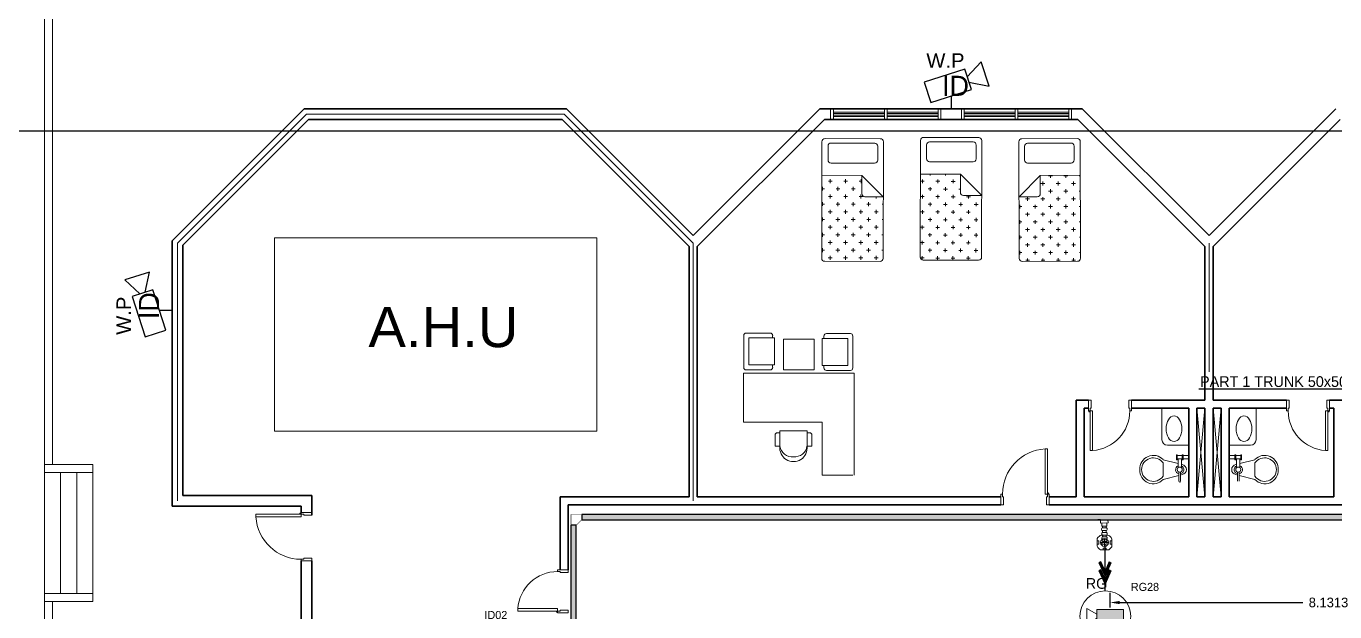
# Model space of a CAD drawing. Extents: x -15 to 352, y 223 to 399.
# Drawn here: x 4.98 to 29.34, y 368.13 to 379.04 of the extents above; entities that cross this region are included whole.
import ezdxf
from ezdxf import colors
from ezdxf.entities.mleader import LeaderData, LeaderLine
from ezdxf.enums import TextEntityAlignment as Align
from ezdxf.math import Vec2, Vec3

# ---------------------------------------------------------------- set-up
doc = ezdxf.new("R2010")
doc.units = 0
doc.header["$LTSCALE"] = 0.15
doc.linetypes.add('CONTINOUS', pattern=[0])
doc.layers.get('0').update_dxf_attribs({"color": 252})
doc.layers.get('Defpoints').update_dxf_attribs({"color": 252})
for name, color, linetype in [('0 CCTV', 252, 'Continuous'), ('0 sockets', 252, 'Continuous'), ('0 sound', 252, 'Continuous'), ('AUTOINCR', 7, 'Continuous'), ('bound', 252, 'Continuous'), ('CCTV', 4, 'Continuous'), ('CIRCUIT_PRO_LAYER', 7, 'Continuous'), ('CPTOOLS-TRAY', 1, 'Continuous')]:
    doc.layers.add(name, color=color, linetype=linetype)
for name, color, linetype, lineweight in [('0 LEGEND', 140, 'Continuous', 0), ('anal', 252, 'Continuous', 20), ('DOOR', 252, 'Continuous', 20), ('E-LT-CKT-NM', 7, 'Continuous', 30), ('EL-PULL BOX-50', 3, 'Continuous', 0), ('FUR', 252, 'Continuous', 9), ('T-CCTV', 7, 'Continuous', 0), ('TMG-LC-ACCEORISE', 1, 'Continuous', 0), ('wall', 252, 'Continuous', 30)]:
    doc.layers.add(name, color=color, linetype=linetype, lineweight=lineweight)
doc.styles.add('Arial_3', font='arial.ttf', dxfattribs={"height": 2.345885})
doc.styles.add('SDC-TEXT-ARB', font='sdc-arb.shx')
doc.dimstyles.get("Standard").update_dxf_attribs({"dimtxt": 0.18, "dimasz": 0.18, "dimexe": 0.18, "dimexo": 0.0625, "dimgap": 0.09, "dimtad": 0, "dimtih": 1, "dimtoh": 1, "dimdec": 4, "dimzin": 0, "dimdsep": 46, "dimtxsty": 'Standard', "dimcen": 0.09, "dimadec": 0, "dimazin": 0, "dimtfac": 1, "dimtdec": 4, "dimtofl": 0, "dimtmove": 0, "dimatfit": 3, "dimfxl": 1, "dimtolj": 1, "dimtzin": 0, "dimarcsym": 0})

# ---------------------------------------------------------------- blocks, each defined once
blk = doc.blocks.new('A$C48FC3568')
at = {"layer": 'FUR'}
h = blk.add_hatch(dxfattribs=at)
h.set_pattern_fill('CROSS', color=256, scale=0.5, style=0)
h.set_pattern_definition([(0, (-34.60875, 58.23435), (0.125, -0.125), [0.0625, -0.1875]), (270, (-34.5775, 58.2656), (-0.125, -0.125), [0.0625, -0.1875])])
h.paths.add_polyline_path([(1.055, 0.703), (1.055, 1), (0.05, 1, 0.414214), (0, 0.95), (0, 0.05, 0.414214), (0.05, 0), (1.402, 0), (1.402, 0.653), (1.105, 0.653, -0.414214)])
for p, q in [((0, 0.95), (0, 0.05)), ((1.95, 1), (0.05, 1)), ((1.402, 0.653), (1.055, 1)), ((1.055, 1), (1.055, 0.703)), ((1.602, 0.859), (1.602, 0.15)), ((1.877, 0.909), (1.652, 0.909)), ((1.927, 0.15), (1.927, 0.859)), ((2, 0.05), (2, 0.95)), ((1.402, 0.653), (1.105, 0.653)), ((1.402, 0), (1.402, 0.653)), ((1.652, 0.1), (1.877, 0.1)), ((0.05, 0), (1.95, 0))]:
    blk.add_line(p, q, dxfattribs=at)
for centre, start, end in [((0.05, 0.95), 90, 180), ((1.652, 0.859), 90, 180), ((1.877, 0.859), 360, 90), ((1.95, 0.95), 360, 90), ((1.105, 0.703), 180, 270), ((0.05, 0.05), 180, 270), ((1.652, 0.15), 180, 270), ((1.877, 0.15), 270, 0), ((1.95, 0.05), 270, 360)]:
    blk.add_arc(centre, 0.05, start, end, dxfattribs=at)
blk = doc.blocks.new('D90')
at = {"layer": 'DOOR'}
for points in [[(0.03, 0.2), (0.03, 1.04), (0.078, 1.04), (0.078, 0.2)], [(0.03, 0.2), (0, 0.2), (0, 0), (0.05, 0), (0.05, 0.15), (0.03, 0.15)], [(0.87, 0.2), (0.9, 0.2), (0.9, 0), (0.85, 0), (0.85, 0.15), (0.87, 0.15)]]:
    blk.add_lwpolyline(points, close=True, dxfattribs=at)
blk.add_circle((0.02, 0.21), 0.01, dxfattribs=at)
blk.add_arc((0.025, 0.197), 0.845, 0.2218, 86.3889, dxfattribs=at)
blk = doc.blocks.new('D80')
at = {"layer": 'DOOR'}
for points in [[(0.03, 0.2), (0.03, 0.94), (0.078, 0.94), (0.078, 0.2)], [(0.03, 0.2), (0, 0.2), (0, 0), (0.05, 0), (0.05, 0.15), (0.03, 0.15)], [(0.77, 0.2), (0.8, 0.2), (0.8, 0), (0.75, 0), (0.75, 0.15), (0.77, 0.15)]]:
    blk.add_lwpolyline(points, close=True, dxfattribs=at)
blk.add_circle((0.02, 0.21), 0.01, dxfattribs=at)
blk.add_arc((0.03, 0.2), 0.74, 0, 86.2769, dxfattribs=at)
blk = doc.blocks.new('ARCH')
at = {"layer": 'anal'}
for p, q in [((5.325, 377.4), (5.325, 379.875)), ((5.475, 377.4), (5.475, 379.725)), ((5.325, 326.925), (5.325, 377.4)), ((5.475, 370.875), (5.475, 377.4)), ((10.2, 377.4), (7.8, 375)), ((7.8, 375), (10.2, 377.4)), ((15, 377.4), (10.2, 377.4)), ((10.2, 377.4), (15, 377.4)), ((17.4, 375), (15, 377.4)), ((15, 377.4), (17.4, 375)), ((19.958, 377.4), (19.958, 377.5)), ((19.958, 377.4), (19.958, 377.3)), ((20.008, 377.5), (20.008, 377.3)), ((20.008, 377.44), (20.958, 377.44)), ((20.008, 377.415), (20.958, 377.415)), ((20.008, 377.4), (20.008, 377.3)), ((20.008, 377.385), (20.958, 377.385)), ((20.008, 377.36), (20.958, 377.36)), ((20.958, 377.5), (20.958, 377.3)), ((21.008, 377.5), (21.008, 377.3)), ((21.008, 377.44), (21.958, 377.44)), ((21.008, 377.415), (21.958, 377.415)), ((21.008, 377.385), (21.958, 377.385)), ((21.008, 377.36), (21.958, 377.36)), ((21.958, 377.5), (21.958, 377.3)), ((21.958, 377.4), (21.958, 377.3)), ((22.008, 377.4), (22.008, 377.5)), ((22.008, 377.4), (22.008, 377.3)), ((22.392, 377.4), (22.392, 377.5)), ((22.392, 377.4), (22.392, 377.3)), ((22.442, 377.5), (22.442, 377.3)), ((23.392, 377.44), (22.442, 377.44)), ((23.392, 377.415), (22.442, 377.415)), ((22.442, 377.4), (22.442, 377.3)), ((23.392, 377.385), (22.442, 377.385)), ((23.392, 377.36), (22.442, 377.36)), ((23.392, 377.5), (23.392, 377.3)), ((23.442, 377.5), (23.442, 377.3)), ((24.392, 377.44), (23.442, 377.44)), ((24.392, 377.415), (23.442, 377.415)), ((24.392, 377.385), (23.442, 377.385)), ((24.392, 377.36), (23.442, 377.36)), ((24.392, 377.5), (24.392, 377.3)), ((24.392, 377.4), (24.392, 377.3)), ((24.442, 377.4), (24.442, 377.5)), ((24.442, 377.4), (24.442, 377.3)), ((7.8, 375), (7.8, 370.2)), ((7.8, 370.2), (7.8, 375)), ((17.4, 372.6), (17.4, 375)), ((17.4, 372.6), (17.4, 375)), ((17.4, 372.6), (17.4, 375)), ((17.4, 372.6), (17.4, 375)), ((17.4, 372.6), (17.4, 375)), ((17.4, 372.6), (17.4, 375)), ((17.4, 372.6), (17.4, 375)), ((17.4, 372.6), (17.4, 375)), ((17.4, 372.6), (17.4, 375)), ((17.4, 372.6), (17.4, 375)), ((17.4, 372.6), (17.4, 375)), ((17.4, 372.6), (17.4, 375)), ((17.4, 372.6), (17.4, 375)), ((17.4, 372.6), (17.4, 375)), ((17.4, 372.6), (17.4, 375)), ((17.4, 372.6), (17.4, 375)), ((17.4, 372.6), (17.4, 375)), ((17.4, 372.6), (17.4, 375)), ((17.4, 370.2), (17.4, 375)), ((17.4, 375), (17.4, 370.2)), ((27, 372.6), (27, 375)), ((27, 372.6), (27, 375)), ((27, 372.6), (27, 375)), ((27, 372.6), (27, 375)), ((27, 372.6), (27, 375)), ((27, 372.6), (27, 375)), ((27, 372.6), (27, 375)), ((27, 372.6), (27, 375)), ((27, 372.6), (27, 375)), ((27, 372.6), (27, 375)), ((27, 372.6), (27, 375)), ((27, 372.6), (27, 375)), ((27, 372.6), (27, 375)), ((27, 372.6), (27, 375)), ((27, 372.6), (27, 375)), ((27, 372.6), (27, 375)), ((27, 372.6), (27, 375)), ((27, 372.6), (27, 375)), ((26.775, 371.925), (26.925, 370.275)), ((26.925, 371.925), (26.775, 370.275)), ((27.075, 371.925), (27.225, 370.275)), ((27.225, 371.925), (27.075, 370.275)), ((5.325, 370.875), (6.225, 370.875)), ((5.325, 370.725), (6.225, 370.725)), ((5.325, 370.725), (5.625, 370.725)), ((5.325, 370.725), (5.325, 368.475)), ((5.625, 370.725), (5.625, 368.475)), ((5.925, 370.725), (5.925, 368.475)), ((6.225, 370.875), (6.225, 368.325)), ((6.225, 368.475), (5.325, 368.475)), ((6.225, 368.325), (5.325, 368.325)), ((5.475, 327.075), (5.475, 368.325))]:
    blk.add_line(p, q, dxfattribs=at)
blk.add_lwpolyline([(15.607, 375.099), (9.607, 375.099), (9.607, 371.499), (15.607, 371.499)], close=True, dxfattribs=at)
at = {"layer": 'bound', "color": 2}
blk.add_lwpolyline([(91.902, 377.348), (94.426, 377.348), (94.426, 312.722), (-14.994, 312.722), (-14.994, 377.09), (94.639, 377.09)], dxfattribs=at)
at = {"layer": 'FUR'}
for p, q in [((18.341, 372.98), (18.341, 373.277)), ((18.387, 373.323), (18.833, 373.323)), ((18.433, 373.232), (18.913, 373.232)), ((18.433, 372.98), (18.433, 373.232)), ((18.878, 373.232), (18.878, 373.277)), ((18.913, 372.98), (18.913, 373.232)), ((19.078, 373.211), (19.649, 373.211)), ((19.078, 373.211), (19.078, 372.64)), ((19.649, 373.211), (19.649, 372.64)), ((19.799, 372.971), (19.799, 373.222)), ((20.279, 373.222), (19.799, 373.222)), ((19.834, 373.222), (19.834, 373.268)), ((20.325, 373.313), (19.879, 373.313)), ((20.279, 372.971), (20.279, 373.222)), ((20.371, 372.971), (20.371, 373.268)), ((18.341, 372.98), (18.341, 372.683)), ((18.433, 372.98), (18.433, 372.729)), ((18.913, 372.98), (18.913, 372.729)), ((19.799, 372.971), (19.799, 372.719)), ((20.279, 372.971), (20.279, 372.719)), ((20.371, 372.971), (20.371, 372.673)), ((18.433, 372.729), (18.913, 372.729)), ((18.878, 372.729), (18.878, 372.683)), ((20.279, 372.719), (19.799, 372.719)), ((19.834, 372.719), (19.834, 372.673)), ((20.395, 372.579), (18.337, 372.579)), ((18.337, 372.579), (18.337, 371.665)), ((18.387, 372.637), (18.833, 372.637)), ((19.078, 372.64), (19.649, 372.64)), ((20.325, 372.628), (19.879, 372.628)), ((20.395, 370.674), (20.395, 372.579)), ((26.125, 371.335), (26.125, 371.925)), ((27.875, 371.335), (27.875, 371.925)), ((19.799, 371.665), (18.337, 371.665)), ((19.015, 371.466), (18.969, 371.466)), ((19.266, 371.5), (19.015, 371.5)), ((19.015, 371.216), (19.015, 371.5)), ((19.266, 371.5), (19.518, 371.5)), ((19.518, 371.216), (19.518, 371.5)), ((19.518, 371.466), (19.563, 371.466)), ((19.799, 371.665), (19.799, 370.674)), ((18.923, 371.216), (18.923, 371.42)), ((18.923, 371.216), (19.015, 371.216)), ((19.518, 371.216), (19.609, 371.216)), ((19.609, 371.216), (19.609, 371.42)), ((26.225, 371.235), (26.625, 371.235)), ((27.775, 371.235), (27.375, 371.235)), ((26.424, 370.893), (26.146, 370.965)), ((26.393, 371.058), (26.409, 371.058)), ((26.393, 370.965), (26.393, 371.058)), ((26.409, 370.965), (26.393, 370.965)), ((26.409, 371.058), (26.409, 370.965)), ((26.409, 371.043), (26.501, 371.043)), ((26.501, 370.981), (26.409, 370.981)), ((26.424, 370.981), (26.424, 370.815)), ((26.486, 370.814), (26.486, 370.981)), ((26.501, 371.058), (26.517, 371.058)), ((26.501, 370.965), (26.501, 371.058)), ((26.517, 370.965), (26.501, 370.965)), ((26.517, 371.058), (26.517, 370.965)), ((26.517, 371.043), (26.625, 371.043)), ((26.625, 370.981), (26.517, 370.981)), ((27.483, 371.043), (27.375, 371.043)), ((27.375, 370.981), (27.483, 370.981)), ((27.483, 371.058), (27.483, 370.965)), ((27.499, 371.058), (27.483, 371.058)), ((27.483, 370.965), (27.499, 370.965)), ((27.499, 370.965), (27.499, 371.058)), ((27.591, 371.043), (27.499, 371.043)), ((27.499, 370.981), (27.591, 370.981)), ((27.514, 370.814), (27.514, 370.981)), ((27.576, 370.981), (27.576, 370.815)), ((27.576, 370.893), (27.854, 370.965)), ((27.607, 371.058), (27.591, 371.058)), ((27.591, 371.058), (27.591, 370.965)), ((27.591, 370.965), (27.607, 370.965)), ((27.607, 370.965), (27.607, 371.058)), ((26.146, 370.657), (26.146, 370.904)), ((26.44, 370.564), (26.44, 370.737)), ((26.471, 370.737), (26.471, 370.564)), ((26.501, 370.873), (26.486, 370.877)), ((27.499, 370.873), (27.514, 370.877)), ((27.529, 370.737), (27.529, 370.564)), ((27.56, 370.564), (27.56, 370.737)), ((27.854, 370.657), (27.854, 370.904)), ((20.371, 370.674), (19.799, 370.674)), ((26.439, 370.671), (26.146, 370.595)), ((26.501, 370.687), (26.47, 370.679)), ((27.499, 370.687), (27.53, 370.679)), ((27.561, 370.671), (27.854, 370.595))]:
    blk.add_line(p, q, dxfattribs=at)
for centre in [(26.455, 370.78), (27.545, 370.78)]:
    blk.add_circle(centre, 0.0463, dxfattribs=at)
for centre, radius, start, end in [((18.387, 373.277), 0.0457, 90, 180), ((18.833, 373.277), 0.0457, 360, 90), ((19.879, 373.268), 0.0457, 90, 180), ((20.325, 373.268), 0.0457, 0, 90), ((18.387, 372.683), 0.0457, 180, 270), ((18.833, 372.683), 0.0457, 270, 360), ((19.879, 372.673), 0.0457, 180, 270), ((20.325, 372.673), 0.0457, 270, 0), ((18.969, 371.42), 0.0457, 90, 180), ((19.563, 371.42), 0.0457, 0, 90), ((19.266, 371.182), 0.254, 172.4334, 7.5666), ((19.238, 371.244), 0.225, 187.1177, 277.1177), ((19.294, 371.244), 0.225, 262.8823, 352.8823), ((26.225, 371.335), 0.1, 180, 270), ((27.775, 371.335), 0.1, 270, 360), ((25.963, 370.795), 0.25, 43.0172, 183.38), ((25.965, 370.779), 0.22, 34.5054, 179.7), ((28.037, 370.795), 0.25, 356.62, 136.9828), ((28.035, 370.779), 0.22, 0.3, 145.4946), ((25.963, 370.765), 0.25, 176.62, 316.9828), ((25.965, 370.781), 0.22, 180.3, 325.4946), ((26.455, 370.78), 0.0772, 113.4137, 258.1237), ((26.455, 370.78), 0.0772, 281.423, 67.1495), ((26.484, 370.78), 0.0942, 280.3889, 79.6111), ((27.516, 370.78), 0.0942, 100.3889, 259.6111), ((27.545, 370.78), 0.0772, 112.8505, 258.577), ((27.545, 370.78), 0.0772, 281.8763, 66.5863), ((28.037, 370.765), 0.25, 223.0172, 3.38), ((28.035, 370.781), 0.22, 214.5054, 359.7), ((26.455, 370.564), 0.0154, 180, 360)]:
    blk.add_arc(centre, radius, start, end, dxfattribs=at)
at = {"layer": 'FUR', "extrusion": (0, 0, -1)}
blk.add_ellipse((26.349, 371.541), major_axis=(0, 0.238), ratio=0.619046, start_param=3.141593, end_param=9.424778, dxfattribs=at)
at = {"layer": 'FUR'}
blk.add_ellipse((27.651, 371.541), major_axis=(0, 0.238), ratio=0.619046, start_param=3.141593, end_param=9.424778, dxfattribs=at)
at = {"layer": 'wall'}
for p, q in [((7.7, 375.041), (10.159, 377.5)), ((7.9, 374.959), (10.241, 377.3)), ((10.159, 377.5), (15.041, 377.5)), ((10.241, 377.3), (14.959, 377.3)), ((14.959, 377.3), (17.325, 374.934)), ((15.041, 377.5), (17.4, 375.141)), ((17.4, 375.141), (19.759, 377.5)), ((17.475, 374.934), (19.841, 377.3)), ((19.759, 377.5), (24.641, 377.5)), ((19.841, 377.3), (24.559, 377.3)), ((24.559, 377.3), (26.925, 374.934)), ((24.641, 377.5), (27, 375.141)), ((27, 375.141), (29.359, 377.5)), ((27.075, 374.934), (29.441, 377.3)), ((7.7, 370.1), (7.7, 375.041)), ((7.9, 370.3), (7.9, 374.959)), ((17.325, 374.934), (17.325, 370.275)), ((17.475, 374.934), (17.475, 370.275)), ((26.925, 374.934), (26.925, 372.075)), ((27.075, 374.934), (27.075, 372.075)), ((24.525, 372.075), (24.525, 370.275)), ((24.756, 372.075), (24.525, 372.075)), ((26.925, 372.075), (25.556, 372.075)), ((26.925, 372.075), (26.625, 372.075)), ((27.375, 372.075), (27.075, 372.075)), ((27.075, 372.075), (28.444, 372.075)), ((29.244, 372.075), (29.475, 372.075)), ((24.675, 371.925), (24.675, 370.275)), ((24.756, 371.925), (24.675, 371.925)), ((26.625, 371.925), (25.556, 371.925)), ((26.625, 371.925), (26.625, 370.275)), ((26.775, 371.925), (26.775, 370.275)), ((26.925, 371.925), (26.775, 371.925)), ((26.925, 371.925), (26.925, 370.275)), ((27.225, 371.925), (27.075, 371.925)), ((27.075, 371.925), (27.075, 370.275)), ((27.225, 370.275), (27.225, 371.925)), ((27.375, 370.275), (27.375, 371.925)), ((27.375, 371.925), (28.444, 371.925)), ((29.244, 371.925), (29.325, 371.925)), ((29.325, 371.925), (29.325, 370.275)), ((7.9, 370.3), (10.3, 370.3)), ((10.3, 370.3), (10.3, 369.93)), ((17.325, 370.275), (14.925, 370.275)), ((14.925, 370.275), (14.925, 368.912)), ((23.127, 370.275), (17.475, 370.275)), ((24.525, 370.275), (24.027, 370.275)), ((26.625, 370.275), (24.675, 370.275)), ((26.925, 370.275), (26.775, 370.275)), ((27.225, 370.275), (27.075, 370.275)), ((29.325, 370.275), (27.375, 370.275)), ((7.7, 370.1), (10.1, 370.1)), ((10.1, 370.1), (10.1, 369.98)), ((17.4, 370.125), (15.075, 370.125)), ((15.075, 370.125), (15.075, 368.912)), ((23.127, 370.125), (17.325, 370.125)), ((29.973, 370.125), (24.027, 370.125)), ((30.023, 370.125), (27.075, 370.125)), ((10.1, 369.08), (10.1, 367.841)), ((10.3, 369.08), (10.3, 367.875))]:
    blk.add_line(p, q, dxfattribs=at)
at = {"layer": 'DOOR', "xscale": -1}
for name, p, rotation in [('D80', (24.756, 372.075), 180), ('D90', (10.3, 369.98), 90)]:
    blk.add_blockref(name, p, dxfattribs=dict(at, rotation=rotation))
at = {"layer": 'DOOR'}
for p, rotation in [((29.244, 372.075), 179.9999999999999), ((15.075, 368.112), 90)]:
    blk.add_blockref('D80', p, dxfattribs=dict(at, rotation=rotation))
at = {"layer": 'DOOR', "xscale": -1}
blk.add_blockref('D90', (24.027, 370.125), dxfattribs=at)
at = {"layer": 'FUR'}
for p, xscale, yscale, zscale, rotation in [((19.791, 374.66), -1.142857142856969, 1.142857142856997, 1.142857142856983, 269.8740982340422), ((21.624, 374.683), -1.142857142856969, 1.142857142856997, 1.142857142856983, 269.8740982340422), ((24.609, 374.66), 1.142857142856969, 1.142857142856969, 1.142857142856969, 90.12590176595786)]:
    blk.add_blockref('A$C48FC3568', p, dxfattribs=dict(at, xscale=xscale, yscale=yscale, zscale=zscale, rotation=rotation))
at = {"layer": 'anal', "insert": (11.354, 373.811), "char_height": 0.75, "width": 4.8, "attachment_point": 1}
blk.add_mtext('{\\fArial|b0|i0|c0|p34;A.H.U}', dxfattribs=at)
blk = doc.blocks.new('*U98')
at = {"color": 0, "const_width": 0.01}
for points in [[(-0.05, 0.15), (-0.05, 0.2)], [(0.05, 0.15), (0.05, 0.2)], [(0.2, 0.05), (0.15, 0.05)], [(0.2, -0.05), (0.15, -0.05)]]:
    blk.add_lwpolyline(points, dxfattribs=at)
at = {"layer": 'CIRCUIT_PRO_LAYER', "color": 0, "const_width": 0.01}
blk.add_lwpolyline([(-0.05, -0.05), (-0.05, 0.15), (0.05, 0.15), (0.15, 0.05), (0.15, -0.05)], close=True, dxfattribs=at)
blk = doc.blocks.new('*U99')
at = {"layer": 'CPTOOLS-TRAY'}
h = blk.add_hatch(color=0, dxfattribs=at)
h.dxf.hatch_style = 1
h.paths.add_polyline_path([(0.05, 29.031), (-0.05, 29.031), (-0.05, 0), (0.05, 0)])
at = {"layer": 'CPTOOLS-TRAY', "color": 0}
blk.add_lwpolyline([(0.05, 29.031), (-0.05, 29.031), (-0.05, 0), (0.05, 0)], close=True, dxfattribs=at)
blk = doc.blocks.new('*U101')
at = {"layer": 'CPTOOLS-TRAY'}
h = blk.add_hatch(color=0, dxfattribs=at)
h.dxf.hatch_style = 1
h.paths.add_polyline_path([(0.05, 48.242), (-0.05, 48.242), (-0.05, 0), (0.05, 0)])
at = {"layer": 'CPTOOLS-TRAY', "color": 0}
blk.add_lwpolyline([(0.05, 48.242), (-0.05, 48.242), (-0.05, 0), (0.05, 0)], close=True, dxfattribs=at)
blk = doc.blocks.new('X4I0P7S6Y6')
at = {"layer": '0 sockets', "color": 0}
for name, p, rotation in [('*U98', (15.174, 369.893), 270), ('*U101', (63.566, 369.893), 90), ('*U99', (15.174, 369.743), 180)]:
    blk.add_blockref(name, p, dxfattribs=dict(at, rotation=rotation))
blk = doc.blocks.new('f4')
at = {"layer": 'CCTV'}
for p, q in [((94306, 51895), (94306, 51688)), ((94444, 51688), (94167, 51688))]:
    blk.add_line(p, q, dxfattribs=at)
at = {"layer": 'CCTV', "flags": 128}
blk.add_lwpolyline([(94528, 52333), (93870, 52123), (93977, 51790), (94634, 52000)], close=True, dxfattribs=at)
blk.add_lwpolyline([(94595, 52123), (94921, 52055), (94794, 52454), (94567, 52210)], dxfattribs=at)
at = {"layer": 'CCTV', "color": 7, "lineweight": 15, "insert": (93904, 52590), "char_height": 234.6, "width": 738.13, "attachment_point": 1, "line_spacing_factor": 0.941778, "style": 'Arial_3'}
blk.add_mtext('W.P', dxfattribs=at)
at = {"layer": 'E-LT-CKT-NM', "style": 'SDC-TEXT-ARB'}
blk.add_attdef('ID', (94159, 51899), '', height=326, dxfattribs=at)
blk = doc.blocks.new('AS')
at = {"layer": 'E-LT-CKT-NM', "xscale": 0.001146844099872414, "yscale": 0.001146844099872414, "zscale": 0.001146844099872414}
blk.add_blockref('f4', (-108.154, -59.278), dxfattribs=at).add_auto_attribs({'ID': 'ID'})
blk = doc.blocks.new('LEGEND_dwg_CCTV DOME-1155345-TELECOMMUNICATION LEGEND_ GENERAL NOTES _SYMBOLS _ ABBREVIATIONS')
at = {"layer": 'T-CCTV'}
blk.add_hatch(color=256, dxfattribs=at).paths.add_polyline_path([(255, -95), (-120, -95), (-120, 95), (255, 95)], flags=0)
at = {"layer": 'T-CCTV', "flags": 128}
for points in [[(-120, 28), (-262, 108), (-262, -108), (-120, -28)], [(255, -95), (255, 95), (-120, 95), (-120, -95), (255, -95)]]:
    blk.add_lwpolyline(points, dxfattribs=at)
at = {"layer": 'T-CCTV'}
blk.add_circle((0, 0), 358, dxfattribs=at)
blk = doc.blocks.new('RG CAMERA')
at = {"layer": 'CCTV', "xscale": 1.150579243575653, "yscale": 1.150579243575653, "zscale": 1.150579243575653}
blk.add_blockref('LEGEND_dwg_CCTV DOME-1155345-TELECOMMUNICATION LEGEND_ GENERAL NOTES _SYMBOLS _ ABBREVIATIONS', (101765, 50919), dxfattribs=at)
at = {"layer": 'E-LT-CKT-NM', "style": 'SDC-TEXT-ARB'}
blk.add_attdef('RG', (101447, 51364), '', height=326, dxfattribs=at)
blk = doc.blocks.new('JUNCTION BOX 2')
at = {"layer": 'TMG-LC-ACCEORISE', "color": 1, "ltscale": 0.4}
blk.add_lwpolyline([(-27, -85), (27, -85, 0.198912), (40, -79), (54, -66, 0.198912), (59, -53), (59, 2, 0.198912), (54, 15), (40, 28, 0.198912), (27, 34), (-27, 34, 0.198912), (-40, 28), (-54, 15, 0.198912), (-60, 2), (-60, -25), (-60, -53, 0.198912), (-54, -66), (-40, -79, 0.198912)], format="xyb", close=True, dxfattribs=at)
for points in [[(-14, 34), (12, 34), (12, 20), (-14, 20)], [(-60, -12), (-60, -39), (-45, -39), (-45, -12)], [(-14, -85), (12, -85), (12, -71), (-14, -71)], [(59, -12), (59, -39), (45, -39), (45, -12)]]:
    blk.add_lwpolyline(points, close=True, dxfattribs=at)
at = {"layer": 'TMG-LC-ACCEORISE', "color": 1}
for points in [[(0, 7), (0, -58)], [(-32, -25), (32, -25)]]:
    blk.add_lwpolyline(points, dxfattribs=at)
blk.add_circle((0, -25), 32.2, dxfattribs=at)
blk = doc.blocks.new('EMT CON. ADAPTER')
at = {"linetype": 'CONTINOUS'}
for points in [[(-60, 25), (-60, -25), (-30, -25), (-30, 25)], [(0, 35), (-30, 35), (-30, -35), (0, -35)]]:
    blk.add_lwpolyline(points, close=True, dxfattribs=at)
blk = doc.blocks.new('WERG')
at = {"layer": '0 LEGEND', "color": 1, "ltscale": 0.05}
for p, q in [((-43, 16), (-43, -16)), ((-27, 26), (-33, 26)), ((-17, 17), (0, 17)), ((-17, -16), (-17, 16)), ((-33, -26), (-27, -26)), ((-17, -17), (0, -17))]:
    blk.add_line(p, q, dxfattribs=at)
for centre, start, end in [((-33, 16), 90.0002, 180.0002), ((-27, 16), 0.0002, 90.0002), ((-33, -16), 180.0002, 270.0002), ((-27, -16), 270.0002, 0.0002)]:
    blk.add_arc(centre, 10, start, end, dxfattribs=at)
blk = doc.blocks.new('*U75')
at = {"layer": '0 LEGEND', "ltscale": 0.05}
for p in [(-189, 0), (-146, 0), (-103, 0), (-60, 0)]:
    blk.add_blockref('WERG', p, dxfattribs=at)
at = {"layer": '0 LEGEND', "ltscale": 0.05, "xscale": -1, "rotation": 180}
blk.add_blockref('EMT CON. ADAPTER', (0, 0), dxfattribs=at)
blk = doc.blocks.new('dd')
at = {"layer": 'EL-PULL BOX-50', "xscale": -0.001952159549914251, "yscale": 0.001952159549914252, "zscale": 0.001952159549914252, "rotation": 270.4385235983306}
blk.add_blockref('*U75', (0, 0), dxfattribs=at)
at = {"layer": 'EL-PULL BOX-50', "extrusion": (-0.000106033, 0.013854, 0.999904), "xscale": -0.002296658294016838, "yscale": 0.002296658294016836, "zscale": 0.002296658294016828, "rotation": 0.4385656867152221}
blk.add_blockref('JUNCTION BOX 2', (0.003, -0.365, -0.001), dxfattribs=at)
blk = doc.blocks.new('*D122')
at = {"layer": '0 sockets', "color": 0, "lineweight": -2, "transparency": 16777216}
for p, q in [((25.159, 368.211), (25.159, 368.484)), ((25.339, 368.304), (28.744, 368.304)), ((33.11, 368.304), (29.704, 368.304)), ((33.29, 368.211), (33.29, 368.484))]:
    blk.add_line(p, q, dxfattribs=at)
at = {"layer": '0 sockets', "color": 0, "transparency": 16777216}
for points in [[(25.339, 368.334), (25.339, 368.274), (25.159, 368.304)], [(33.11, 368.334), (33.11, 368.274), (33.29, 368.304)]]:
    blk.add_solid(points, dxfattribs=at)
at = {"layer": 'Defpoints', "color": 0, "transparency": 16777216}
for p in [(25.159, 368.304), (25.159, 368.148), (33.29, 368.148)]:
    blk.add_point(p, dxfattribs=at)
at = {"layer": '0 sockets', "color": 0, "transparency": 16777216, "insert": (29.224, 368.304), "char_height": 0.18, "attachment_point": 5}
blk.add_mtext('\\A1;8.1313', dxfattribs=at)
blk = doc.blocks.new('ds')
h = blk.add_hatch(color=2)
h.dxf.hatch_style = 1
h.paths.add_polyline_path([(0.259, 0.079), (0.245, 0.11), (0, 0), (0.245, -0.11), (0.259, -0.079), (0.084, 0)])
at = {"layer": '0 sockets', "color": 3}
for points in [[(0.245, -0.11), (0, 0), (0.245, 0.11)], [(0.259, -0.079), (0.084, 0), (0.259, 0.079)], [(0.259, 0.079), (0.245, 0.11)], [(0.259, -0.079), (0.245, -0.11)]]:
    blk.add_lwpolyline(points, dxfattribs=at)
blk = doc.blocks.new('qa')
h = blk.add_hatch(color=1)
h.dxf.hatch_style = 1
h.paths.add_polyline_path([(0.259, 0.079), (0.245, 0.11), (0, 0), (0.245, -0.11), (0.259, -0.079), (0.084, 0)])
h.paths.add_polyline_path([(0.408, 0.079), (0.394, 0.11), (0.149, 0), (0.394, -0.11), (0.408, -0.079), (0.233, 0)])
h = blk.add_hatch(color=1)
h.dxf.hatch_style = 1
h.paths.add_polyline_path([(0.259, 0.079), (0.245, 0.11), (0, 0), (0.245, -0.11), (0.259, -0.079), (0.084, 0)])
at = {"layer": '0 sockets', "color": 3}
for p in [(0, 0), (0.149, 0)]:
    blk.add_blockref('ds', p, dxfattribs=at)

msp = doc.modelspace()

# ---------------------------------------------------------------- linework, layer by layer
at = {"layer": '0 sockets', "color": 3}
msp.add_lwpolyline([(24.98304, 369.84238, 0.0457273), (24.96487, 369.84405), (24.92889, 369.84405)], format="xyb", dxfattribs=at)
msp.add_lwpolyline([(25.06487, 368.52136), (25.06487, 369.39199)], dxfattribs=at)

# ---------------------------------------------------------------- block references
at = {"layer": '0 CCTV', "color": 3}
msp.add_blockref('AS', (22.2, 377.5), dxfattribs=at)
at = {"layer": '0 CCTV', "color": 3, "rotation": 90}
msp.add_blockref('AS', (7.7, 373.75203), dxfattribs=at)
at = {"layer": '0 CCTV', "color": 2}
ref = msp.add_blockref('RG CAMERA', (-91.65414, 309.64423), dxfattribs=dict(at, xscale=0.001147, yscale=0.001147, zscale=0.001147))
ref.add_attrib('RG', 'RG', (24.70552, 368.5593), dxfattribs={"layer": 'E-LT-CKT-NM', "height": 0.2, "style": 'SDC-TEXT-ARB'})
at = {"layer": '0 sockets', "color": 3}
for name, p in [('ARCH', (0, 0)), ('dd', (25.05132, 369.84405))]:
    msp.add_blockref(name, p, dxfattribs=at)
at = {"layer": '0 sockets', "color": 6, "rotation": 90}
msp.add_blockref('qa', (25.06487, 368.65133), dxfattribs=at)
at = {"layer": '0 sound', "color": 1}
msp.add_blockref('X4I0P7S6Y6', (0.00005, 0.00124), dxfattribs=at)

# ---------------------------------------------------------------- texts
at = {"layer": 'AUTOINCR', "color": 1}
for s, p in [('RG28', (25.546, 368.4749)), ('ID02', (13.51493, 367.95199))]:
    msp.add_text(s, height=0.15, dxfattribs=at).set_placement(p, align=Align.BOTTOM_LEFT)

# ---------------------------------------------------------------- dimensions: what is measured, and where the dimension line sits
at = {"layer": '0 sockets', "color": 6}
dim = msp.add_linear_dim(base=(25.15883, 368.30371), p1=(33.2901, 368.14824), p2=(25.15883, 368.14824), dimstyle='Standard', dxfattribs=at)
dim.commit()
dim.dimension.update_dxf_attribs({"geometry": '*D122', "text_midpoint": (29.22446, 368.30371)})

# ---------------------------------------------------------------- leaders
at = {"layer": '0 sockets', "color": 3}
ml = msp.add_multileader_mtext('Standard', dxfattribs=at)
ml.set_content('PART 1 TRUNK 50x50x1.5 mm2', color=3)
ml.set_leader_properties()
ml.build(insert=Vec2(0, 0))
ml.multileader.update_dxf_attribs({"text_left_attachment_type": 6, "text_right_attachment_type": 6, "dogleg_length": 0.1, "arrow_head_size": 0.1})
ctx = ml.context
ctx.base_point, ctx.char_height, ctx.arrow_head_size, ctx.landing_gap_size = Vec3(25.90235, 372.27944), 0.2, 0.1, 0.04
ctx.left_attachment, ctx.right_attachment, ctx.text_align_type = 6, 6, 2
notes = []
notes.append((ctx, [(0, (1, 1, 0), (30.88235, 372.27944), (-1, 0), 0.1, [(0, [(32.4419, 369.94405)], 0, [])])]))
ctx.mtext.insert, ctx.mtext.width, ctx.mtext.alignment, ctx.mtext.flow_direction = Vec3(30.74235, 372.51944), 4.8761905, 3, 5
for ctx, leaders in notes:
    for number, flags, end, landing, length, lines in leaders:
        leader = LeaderData()
        leader.index, (leader.has_last_leader_line, leader.has_dogleg_vector, leader.attachment_direction) = number, flags
        leader.last_leader_point, leader.dogleg_vector, leader.dogleg_length = Vec3(end), Vec3(landing), length
        for number, points, colour, breaks in lines:
            line = LeaderLine()
            line.index, line.vertices, line.color, line.breaks = number, Vec3.list(points), colors.encode_raw_color(colour), breaks
            leader.lines.append(line)
        ctx.leaders.append(leader)

doc.saveas('drawing.dxf')
